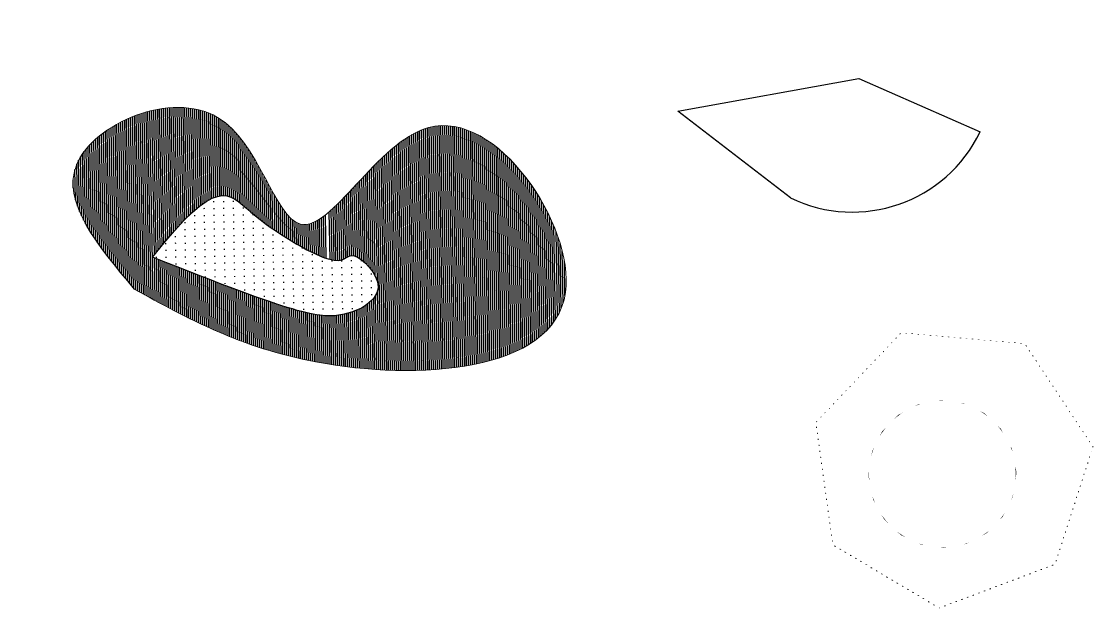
# Model space of a CAD drawing. Header units: metres. Extents: x 7423802 to 7424805, y 5547492 to 5548090.
# Drawn here: x 7424256 to 7424805, y 5547492 to 5547793 of the extents above; entities that cross this region are included whole.
import ezdxf
from ezdxf.lldxf.tags import DXFTag

# ---------------------------------------------------------------- set-up
doc = ezdxf.new("R2010")
doc.units = ezdxf.units.M
doc.set_wipeout_variables(frame=1)
doc.linetypes.add('ACAD_ISO07W100', pattern=[3, 0, -3])
doc.layers.add('block1', color=7, linetype='Continuous')
doc.styles.get("Standard").update_dxf_attribs({"font": 'simplex.shx'})
tags = doc.linetypes.add('GAS_LINE', pattern='A,12.7,-5.08,["GAS",Standard,S=2.54,R=0,X=-2.54,Y=-1.27],-6.35', length=24.13).pattern_tags.tags
tags[6] = DXFTag(74, 10)

msp = doc.modelspace()

# ---------------------------------------------------------------- hatches: boundary and pattern name
at = {"transparency": 33554600}
h = msp.add_hatch(dxfattribs=at)
h.set_pattern_fill('_USER', color=5, angle=91, pattern_type=0)
h.set_pattern_definition([(90.99999999999999, (0, 0), (-0.9998476951563913, -0.01745240643728348), [])])
edge = h.paths.add_edge_path()
edge.add_spline(control_points=[(7424314.2256776, 5547655.778770325), (7424295.434976798, 5547678.144461736), (7424256.37756971, 5547724.632664779), (7424369.739500253, 5547773.569994094), (7424395.381046938, 5547646.405350634), (7424470.183961478, 5547793.028233538), (7424588.184285368, 5547615.994516384), (7424404.759007439, 5547605.788390376), (7424341.467559507, 5547640.736442492), (7424314.2256776, 5547655.778770325)], knot_values=[0, 0, 0, 0, 70.5037345221956, 146.5455221411952, 215.92166342485, 298.0062601063482, 407.880776616409, 540.627514942141, 640.9413707846018, 640.9413707846018, 640.9413707846018, 640.9413707846018], degree=3, periodic=0)
edge = h.paths.add_edge_path(flags=16)
edge.add_spline(control_points=[(7424323.615313319, 5547672.179675643), (7424396.853072027, 5547642.66651175), (7424421.845348182, 5547638.62340816), (7424447.54826262, 5547655.829682115), (7424422.80518172, 5547679.557965985), (7424422.80518172, 5547662.897310129), (7424367.329573454, 5547696.218623104), (7424356.891406761, 5547714.439177287), (7424323.615313319, 5547672.179675643)], knot_values=[0, 0, 0, 0, 1, 2, 3, 4, 5, 6, 6, 6, 6], degree=3, periodic=0)
h = msp.add_hatch(dxfattribs=at)
h.set_pattern_fill('ACAD_ISO07W100', color=5, angle=91)
h.set_pattern_definition([(90.99999999999999, (0, 0), (-4.999238475781956, -0.08726203218641738), [0.5, -3])])
edge = h.paths.add_edge_path()
edge.add_spline(control_points=[(7424323.615313319, 5547672.179675643), (7424396.853072027, 5547642.66651175), (7424421.845348182, 5547638.62340816), (7424447.54826262, 5547655.829682115), (7424422.80518172, 5547679.557965985), (7424422.80518172, 5547662.897310129), (7424367.329573454, 5547696.218623104), (7424356.891406761, 5547714.439177287), (7424323.615313319, 5547672.179675643)], knot_values=[0, 0, 0, 0, 1, 2, 3, 4, 5, 6, 6, 6, 6], degree=3, periodic=0)

# ---------------------------------------------------------------- linework, layer by layer
at = {"elevation": 208, "flags": 128}
msp.add_lwpolyline([(7424650.429225622, 5547702.496845054), (7424592.673402754, 5547746.935764552), (7424685.432756939, 5547763.731577837), (7424747.739040765, 5547736.438382464)], dxfattribs=at)
msp.add_arc((7424682.107421613, 5547768.139559453, 208), 72.88672070452071, 244.23873575104, 334.2186752537762)
at = {"color": 4, "lineweight": 20}
msp.add_spline([(7424314.2256776, 5547655.778770325, 208), (7424284.702179028, 5547719.803293858, 208), (7424356.844278174, 5547743.842241318, 208), (7424399.462878748, 5547689.100083299, 208), (7424464.938383603, 5547738.606035228, 208), (7424535.175741155, 5547654.112704234, 208), (7424407.319939434, 5547618.411296666, 208), (7424314.2256776, 5547655.778770325, 208)], degree=3, dxfattribs=at)
msp.add_open_spline([(7424323.615313319, 5547672.179675643, 208), (7424396.853072027, 5547642.66651175, 208), (7424421.845348182, 5547638.62340816, 208), (7424447.54826262, 5547655.829682115, 208), (7424422.80518172, 5547679.557965985, 208), (7424422.80518172, 5547662.897310129, 208), (7424367.329573454, 5547696.218623104, 208), (7424356.891406761, 5547714.439177287, 208), (7424323.615313319, 5547672.179675643, 208)], degree=3)
at = {"layer": 'block1', "color": 2, "linetype": 'ACAD_ISO07W100', "lineweight": -3, "elevation": 208, "flags": 128}
msp.add_lwpolyline([(7424805.270763955, 5547575.006880589), (7424770.318078641, 5547627.710292376), (7424707.320249231, 5547633.243222373), (7424663.715926193, 5547587.439261441), (7424672.34005414, 5547524.789726391), (7424726.698488829, 5547492.470994935), (7424785.858220227, 5547514.819731041)], close=True, dxfattribs=at)
at = {"layer": 'block1', "color": 3, "linetype": 'GAS_LINE', "lineweight": 5}
msp.add_circle((7424728.342609289, 5547560.940983344, 208), 37.85360475452168, dxfattribs=at)

# ---------------------------------------------------------------- next in the draw order: wipeouts: each hides what was drawn before it
msp.add_wipeout([(7424805.270763956, 5547575.006880589), (7424785.858220228, 5547514.81973104), (7424766.1962140445, 5547507.392026804), (7424766.1962140445, 5547507.392026804), (7424726.69848883, 5547492.470994935), (7424690.489004536, 5547513.999293271), (7424690.489004536, 5547513.999293271), (7424672.340054141, 5547524.789726391), (7424663.715926193, 5547587.439261441), (7424663.715926193, 5547587.43926144), (7424690.489004536, 5547615.562918659), (7424690.4890045365, 5547560.940983316), (7424690.520813703, 5547559.389477165), (7424692.797717419, 5547547.923454591), (7424698.464505985, 5547537.698902202), (7424706.980742794, 5547529.690926501), (7424717.534241885, 5547524.663241036), (7424729.118525401, 5547523.095331716), (7424740.628810485, 5547525.136728665), (7424750.967371444, 5547530.592745663), (7424759.148228882, 5547538.943047201), (7424764.391181669, 5547549.391272424), (7424766.1962140445, 5547560.940983344), (7424766.1962140445, 5547628.072304662), (7424770.318078642, 5547627.710292376)]).translate(0, 0, 208)

# ---------------------------------------------------------------- next in the draw order: wipeouts: each hides what was drawn before it
msp.add_wipeout([(7424766.196214044, 5547628.072304662), (7424707.320249231, 5547633.243222373), (7424690.489004535, 5547615.56291866), (7424690.489004535, 5547560.940983344), (7424692.294036911, 5547572.490694264), (7424697.536989697, 5547582.938919486), (7424705.717847134, 5547591.289221025), (7424716.056408095, 5547596.745238023), (7424727.566693178, 5547598.786634971), (7424739.150976694, 5547597.2187256515), (7424749.704475787, 5547592.191040187), (7424758.220712595, 5547584.183064486), (7424763.887501161, 5547573.958512097), (7424766.164404877, 5547562.492489523), (7424766.196214044, 5547560.940983364)]).translate(0, 0, 208)

doc.saveas('drawing.dxf')
